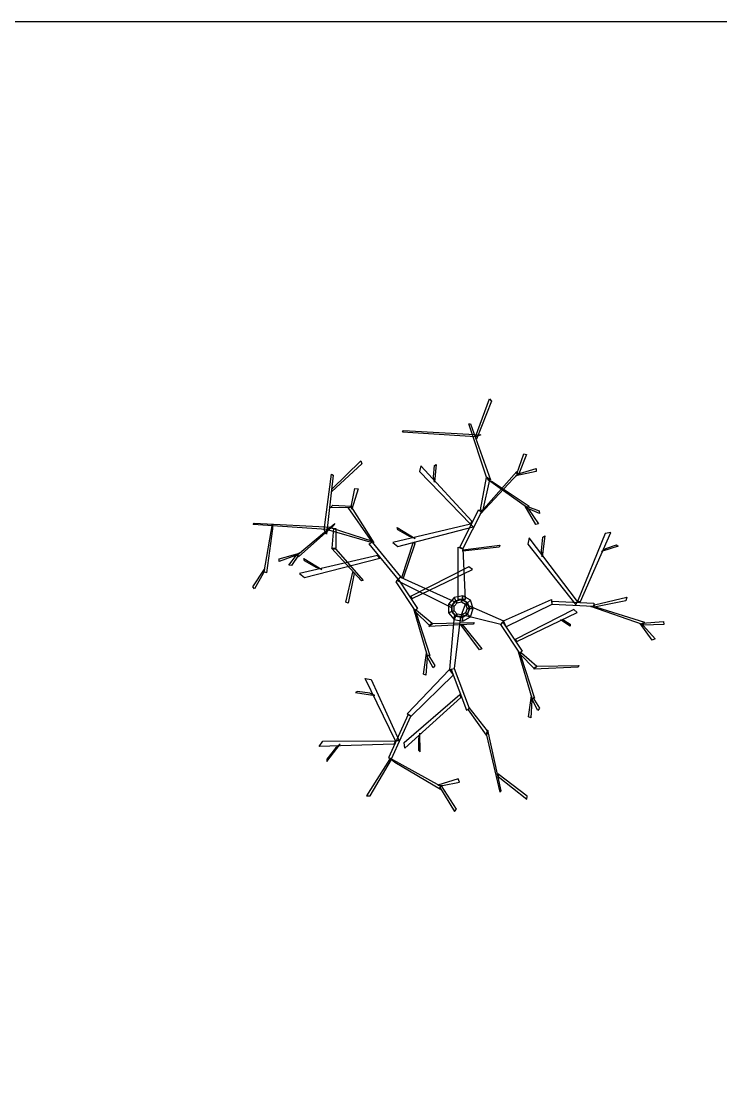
# Model space of a CAD drawing. Header units: millimetres. Extents: x 21129 to 2803301, y -510327 to 166837.
# Drawn here: x 291521 to 295348, y -106653 to -100763 of the extents above; entities that cross this region are included whole.
import ezdxf

# ---------------------------------------------------------------- set-up
doc = ezdxf.new("R2010")
doc.units = ezdxf.units.MM
doc.layers.add('....01_TNT_A_DRAWING', color=7, linetype='Continuous')
doc.layers.add('....13_TNT_F_TREE', color=76, linetype='Continuous', transparency=0.5)

# ---------------------------------------------------------------- blocks, each defined once
blk = doc.blocks.new('.TNT_KHUNG LAYOUT_2')
at = {"color": 14}
blk.add_lwpolyline([(15, 312), (435, 312), (435, 15), (15, 15)], close=True, dxfattribs=at)
blk = doc.blocks.new('mb-cay18')
for points in [[(64.8, 472.1, -567.6), (102.9, 576.2, -489.5), (108, 570.2, -494), (67.3, 466.1, -572.1)], [(94.4, 361.9, -650.2), (46.2, 508, -540.7), (51.3, 508, -540.7), (105.4, 354.2, -656)], [(64.8, 472.1, -567.6), (-135.2, 485.2, -515.6), (-132.9, 489.2, -513.9), (79.2, 477.9, -567.5)], [(177.4, 370.9, -694.1), (196.9, 425.9, -622.7), (204.5, 423.4, -626), (183.3, 370.9, -694.1)], [(-328.5, 329, -685.8), (-248.9, 406.1, -607.7), (-246.9, 398.5, -612.2), (-328.8, 322.5, -690.3)], [(54.6, 240.7, -761.9), (-85, 392.6, -682.1), (-88.4, 377.3, -690.1), (51.3, 232.4, -766.2)], [(-50.3, 362.2, -695.4), (-47.8, 393.2, -667.7), (-42.7, 396.5, -664.8), (-47.8, 348, -708.1)], [(185.5, 371.4, -694.8), (230.9, 385.7, -702.4), (230.9, 376.7, -707.1), (175.2, 365, -694.7)], [(-349.8, 216.9, -768.4), (-329.6, 369.4, -658.9), (-325.1, 367.2, -658.9), (-343.3, 205.1, -774.2)], [(86.8, 274, -744.4), (177.4, 377.3, -690.1), (180.8, 370.4, -693.8), (78.4, 260.8, -751.3)], [(78.4, 271.7, -745.3), (94.4, 361, -649.6), (102.9, 354.7, -656.4), (83.4, 268.3, -749)], [(110, 349.6, -650.2), (211.4, 282.6, -577.7), (207, 278, -582.6), (97.8, 355.2, -659.4)], [(-274.6, 284.9, -768.6), (-265.3, 331, -759.4), (-256.4, 329.4, -764.1), (-273.6, 273.8, -772.3)], [(-277.9, 277.9, -770.8), (-332.5, 278.2, -697.6), (-326.2, 284.8, -698.1), (-275.3, 282.5, -768.8)], [(-222.7, 190.9, -851), (-284.4, 278.6, -766.8), (-276, 280.1, -769.3), (-213.4, 182.1, -860.7)], [(21.6, 168.6, -799.7), (73.3, 271.9, -745.5), (80.9, 267, -748), (30.1, 165.8, -801.2)], [(209.5, 273.7, -583.4), (236.9, 234, -588), (230.1, 232.2, -594.3), (200.9, 282.1, -584.5)], [(206.8, 281.4, -582.8), (239.3, 269.8, -503.1), (239.9, 262.1, -506.8), (208.3, 275.7, -582.8)], [(-343.6, 218.5, -783.5), (-543.6, 231.7, -731.5), (-541.3, 235.6, -729.8), (-329.1, 224.3, -783.4)], [(-491.1, 220.3, -732.8), (-507.8, 99.9, -660.3), (-513.9, 101.8, -665.2), (-491.4, 233.7, -742)], [(-329.1, 224.3, -783.4), (-419.7, 143.3, -711), (-423.1, 148.7, -715.8), (-320.7, 234.7, -792.7)], [(-224.1, 183.6, -854.7), (-343.2, 217.8, -782.8), (-330.5, 222.8, -784.7), (-217.1, 186.7, -855.5)], [(-317.4, 221.4, -784.7), (-318.1, 165.8, -674.9), (-327.3, 167.1, -682.7), (-322.8, 222, -788.9)], [(51.3, 232.4, -766.2), (-161.5, 182.6, -707.5), (-147.9, 172, -713.4), (58, 225.2, -769.4)], [(-116.4, 198.9, -716.6), (-148.4, 217.7, -693.4), (-149.6, 224, -690.9), (-100.2, 193.6, -727.3)], [(352.5, 21, -576.4), (435, 210.1, -496.6), (419.6, 207.1, -504.7), (343.6, 20.7, -580.8)], [(-147.5, 82, -895.4), (-226.7, 179.3, -855.4), (-218.5, 183.7, -857.3), (-141, 88.2, -896.5)], [(-137.3, 86.3, -898.7), (-105.5, 184, -890.7), (-101, 179, -893.9), (-133.5, 84.5, -900.9)], [(343.6, 20.7, -580.8), (212, 195.1, -522), (207.8, 178.4, -527.9), (339.7, 11.7, -584)], [(245.1, 160.5, -531.2), (249.4, 197.3, -507.9), (254.7, 201, -505.5), (246.8, 143.6, -541.8)], [(-427.9, 147.4, -716.7), (-473.2, 130.9, -721.2), (-473.2, 138, -727.5), (-417.5, 153.5, -717.8)], [(-419.7, 148.1, -716.1), (-439.2, 119.6, -636.4), (-446.8, 120.9, -640), (-425.6, 148.1, -716.1)], [(-317.8, 164.8, -675.3), (-242.9, 78.9, -541.1), (-247.7, 77.5, -541.1), (-329.9, 167, -682.4)], [(17.4, 26.3, -905.8), (17.4, 169.4, -798.5), (30.1, 165.2, -801.6), (36, 26.3, -905.8)], [(30.1, 162.2, -803.9), (131.7, 175.4, -794), (129.1, 170, -798), (30.1, 158.6, -806.6)], [(421.2, 166.1, -510), (450.6, 176.3, -482.3), (455.6, 173, -479.3), (409.3, 158.1, -522.6)], [(-204.1, 147.2, -867.5), (-416.9, 97.4, -808.8), (-403.3, 86.9, -814.7), (-197.4, 140.1, -870.7)], [(-371.8, 113.7, -817.9), (-403.7, 132.5, -794.7), (-405, 138.8, -792.2), (-355.6, 108.4, -828.5)], [(-516.6, 97.7, -666), (-540.6, 55.9, -670.6), (-545.1, 61.3, -676.9), (-512.7, 109.1, -667.1)], [(-267.8, 98.1, -574.1), (-284, 16.8, -478.5), (-290.1, 19.5, -483.9), (-271.4, 101.5, -579.6)], [(-109.1, 28.9, -844.8), (56.4, 108.5, -738.3), (46.8, 116.4, -749), (-113.7, 34.7, -850.7)], [(-147.5, 82, -895.4), (-94.3, 2, -823), (-100.8, -3.4, -826.4), (-152.9, 75.1, -897.4)], [(-2.1, 4.6, -981.3), (-150.4, 78.7, -894.3), (-140.4, 87.9, -896.9), (6.2, 21.3, -981.3)], [(11.2, 23.2, -1088.3), (6, 32.3, -1162.6), (-9.5, 13.9, -1162.6), (0.3, 10.3, -1088.3)], [(27.8, 26.2, -1088.3), (29.6, 36.5, -1162.6), (6, 32.3, -1162.6), (11.2, 23.2, -1088.3)], [(42.5, 17.7, -1088.3), (50.5, 24.5, -1162.6), (29.6, 36.5, -1162.6), (27.8, 26.2, -1088.3)], [(390.5, 11.8, -559.9), (478.7, 33.2, -464.2), (476.3, 23, -470.9), (389.4, 5.8, -563.5)], [(-98.2, -11.1, -821.5), (-60.7, -126.7, -749), (-67.1, -127.6, -753.9), (-104.3, 0.9, -830.7)], [(0.3, 10.3, -1088.3), (-9.5, 13.9, -1162.6), (-9.5, -10.2, -1162.6), (0.3, -6.6, -1088.3)], [(14.5, 17.5, -865.4), (11.2, 23.2, -1088.3), (0.3, 10.3, -1088.3), (6.5, 8, -865.4)], [(6.5, 8, -865.4), (0.3, 10.3, -1088.3), (0.3, -6.6, -1088.3), (6.5, -4.3, -865.4)], [(26.7, 19.7, -865.4), (27.8, 26.2, -1088.3), (11.2, 23.2, -1088.3), (14.5, 17.5, -865.4)], [(37.4, 13.5, -865.4), (42.5, 17.7, -1088.3), (27.8, 26.2, -1088.3), (26.7, 19.7, -865.4)], [(37.4, 13.5, -865.4), (141.4, -31.6, -720.3), (133.6, -42, -724.2), (26.7, -16, -865.4)], [(41.6, 1.8, -865.4), (48.2, 1.8, -1088.3), (42.5, 17.7, -1088.3), (37.4, 13.5, -865.4)], [(37.4, -9.8, -865.4), (42.5, -14, -1088.3), (48.2, 1.8, -1088.3), (41.6, 1.8, -865.4)], [(48.2, 1.8, -1088.3), (58.7, 1.8, -1162.6), (50.5, 24.5, -1162.6), (42.5, 17.7, -1088.3)], [(42.5, -14, -1088.3), (50.5, -20.8, -1162.6), (58.7, 1.8, -1162.6), (48.2, 1.8, -1088.3)], [(141.4, -31.6, -720.3), (272.3, 26.2, -613), (273.6, 12.9, -616.2), (149, -48.7, -720.3)], [(273.2, 22, -614.3), (388.6, 16.6, -560), (387.3, 7.6, -562.6), (274.1, 13.1, -615.7)], [(396, 5, -558.9), (527.1, -36, -504.7), (522.1, -41.9, -508.3), (380.5, 7.4, -565.8)], [(-96.5, -2.6, -822.8), (-54.3, -38.8, -713.1), (-61.2, -45, -720.8), (-100.4, -6.4, -827)], [(0.3, -6.6, -1088.3), (-9.5, -10.2, -1162.6), (6, -28.6, -1162.6), (11.2, -19.5, -1088.3)], [(6, -18.3, -929.8), (-6.1, -165.5, -826.1), (6.9, -162.7, -829.5), (24.5, -20.4, -930.3)], [(6.5, -4.3, -865.4), (0.3, -6.6, -1088.3), (11.2, -19.5, -1088.3), (14.5, -13.8, -865.4)], [(11.2, -19.5, -1088.3), (6, -28.6, -1162.6), (29.6, -32.8, -1162.6), (27.8, -22.5, -1088.3)], [(14.5, -13.8, -865.4), (11.2, -19.5, -1088.3), (27.8, -22.5, -1088.3), (26.7, -16, -865.4)], [(26.7, -16, -865.4), (27.8, -22.5, -1088.3), (42.5, -14, -1088.3), (37.4, -9.8, -865.4)], [(27.8, -22.5, -1088.3), (29.6, -32.8, -1162.6), (50.5, -20.8, -1162.6), (42.5, -14, -1088.3)], [(177.8, -88.4, -671.1), (343.3, -8.9, -564.6), (333.7, -1, -575.3), (173.2, -82.7, -676.9)], [(306.6, -30.6, -583.4), (324.2, -41.2, -550.6), (324.1, -46.7, -547.1), (297.1, -29.2, -598.3)], [(-53.3, -39.2, -713.4), (60.6, -36.9, -579.3), (58.6, -41.5, -579.3), (-62.8, -47.1, -720.6)], [(29.9, -43.6, -612.3), (81.8, -108.3, -516.6), (75.9, -111.2, -522.1), (25, -44.3, -617.8)], [(139.4, -35.4, -721.7), (192.6, -115.4, -649.2), (186.1, -120.8, -652.6), (134, -42.2, -723.6)], [(525, -45.9, -509.4), (556.4, -81.6, -517), (548.2, -85.2, -521.7), (515, -39, -509.2)], [(521.3, -38.6, -508.7), (579.5, -34.2, -437.2), (580.2, -42.2, -440.5), (523.7, -44.1, -508.7)], [(188.7, -128.4, -647.8), (226.2, -244, -575.3), (219.8, -244.9, -580.2), (182.6, -116.5, -657)], [(-67.8, -132.5, -754.7), (-71.1, -180.6, -759.3), (-77.6, -177.7, -765.6), (-69.2, -120.5, -755.8)], [(-65.1, -124.7, -754.1), (-46.9, -154.1, -674.4), (-51.2, -160.5, -678.1), (-67.5, -130.2, -754.1)], [(190.4, -119.9, -649.1), (232.6, -156.2, -539.3), (225.7, -162.4, -547.1), (186.5, -123.7, -653.3)], [(-6.1, -165.5, -826.1), (-122.6, -286.7, -741.7), (-111.9, -293, -746.4), (4.7, -180.1, -829.5)], [(-1.8, -165.2, -827.5), (39.8, -276.3, -777.2), (47.8, -272.2, -779.8), (6.9, -163.3, -829.1)], [(233.6, -156.6, -539.7), (347.5, -154.3, -405.5), (345.5, -158.9, -405.5), (224.1, -164.4, -546.9)], [(-154.3, -360.5, -724.9), (-237.1, -190.1, -624.4), (-220.6, -192.5, -631.1), (-144.6, -360.6, -728.3)], [(-224.2, -230.6, -643.3), (-258.1, -225.2, -617.7), (-263.9, -228.7, -616), (-210.5, -236.2, -655.6)], [(24.2, -242.4, -792.3), (-128.7, -381.1, -712.7), (-130.6, -365.2, -720.2), (21.6, -233.5, -796.3)], [(219.1, -249.8, -581), (215.8, -298, -585.5), (209.3, -295.1, -591.9), (217.7, -237.9, -582.1)], [(221.8, -242.1, -580.4), (240, -271.4, -500.7), (235.7, -277.9, -504.4), (219.4, -247.5, -580.4)], [(-119.5, -289, -743.5), (-173.8, -407.7, -714), (-165.4, -410, -717.2), (-112.3, -293.5, -746.1)], [(45, -276.2, -777), (93.6, -345, -678), (97.1, -333.7, -683.5), (47.3, -269.8, -779.9)], [(-91.3, -354.2, -726.2), (-91.2, -386.7, -699.3), (-86.4, -390.6, -696.6), (-87.7, -339.9, -738.5)], [(94.3, -345.5, -678.5), (131.3, -501, -573.9), (134.9, -497.6, -573.1), (98.4, -331.7, -682.8)], [(-159.1, -369.5, -722.4), (-363.8, -375.9, -640.5), (-353.4, -361.7, -645.6), (-154.3, -360.5, -724.9)], [(-319, -380.9, -655.6), (-342.8, -410.9, -633.5), (-342.5, -417.8, -632), (-306, -370.1, -666.3)], [(-170.7, -411.6, -714.7), (-234.1, -511, -637.5), (-224.1, -511.4, -644.6), (-164.9, -412.3, -718.7)], [(-156.6, -419.3, -715.5), (-31, -493.5, -675.8), (-30.8, -484.7, -677.6), (-169.9, -408.5, -720.3)], [(-26.1, -483.2, -678.4), (21.1, -474.4, -684.3), (17.3, -464.8, -687), (-38.1, -482, -678)], [(127, -458.3, -598.6), (205.6, -521, -512.9), (206.3, -512.5, -516.7), (125.9, -451.5, -602.8)], [(-33.7, -486.4, -678.4), (7.2, -554.1, -619.2), (13, -547.6, -621.1), (-28.3, -484, -677.8)]]:
    blk.add_3dface(points)

msp = doc.modelspace()

# ---------------------------------------------------------------- block references
at = {"layer": '....01_TNT_A_DRAWING', "xscale": 200, "yscale": 200, "zscale": 200}
msp.add_blockref('.TNT_KHUNG LAYOUT_2', (218892.4, -163162.9), dxfattribs=at)
at = {"layer": '....13_TNT_F_TREE', "xscale": 2, "yscale": 2, "zscale": 2}
msp.add_blockref('mb-cay18', (293877.6, -103982.9), dxfattribs=at)

doc.saveas('drawing.dxf')
